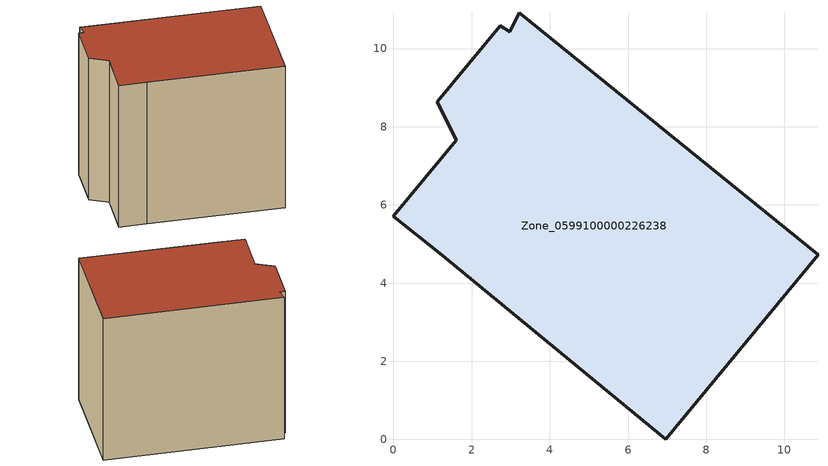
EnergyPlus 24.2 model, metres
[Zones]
Zone_0599100000226238
 floor ground (C_G): 1.12,8.64 2.73,10.59 2.97,10.44 3.22,10.92 10.86,4.73 6.97,0 1.18,4.76 0,5.71 1.61,7.66 z0
 wall outside (C_F): 6.97,0 10.86,4.73 3.22,10.92 2.97,10.44 2.73,10.59 1.12,8.64 1.61,7.66 0,5.71 1.18,4.76 6.97,0 z0:8.88
 roof outside (C_R): 1.12,8.64 1.61,7.66 0,5.71 1.18,4.76 6.97,0 10.86,4.73 3.22,10.92 2.97,10.44 2.73,10.59 z8.88
[BUILDING]
Pand.0599100000226238: North Axis=0; Terrain=City; Loads Convergence Tolerance Value=0.04; Temperature Convergence Tolerance Value=0.4; Solar Distribution=FullExterior; Maximum Number of Warmup Days=25; Minimum Number of Warmup Days=1
[Site:Location]
Rotterdam.The.Hague.AP_ZH_NLD Design_Conditions: Latitude=51.96; Longitude=4.45; Time Zone=1; Elevation=-4.5
[SITE:GROUNDTEMPERATURE:BUILDINGSURFACE]
18, 18, 18, 18, 18, 18, 18, 18, 18, 18, 18, 18
[MATERIAL] Thermal Absorptance=0.9; Solar Absorptance=0.7; Visible Absorptance=0.7
Name | Roughness | Thickness | Conductivity | Density | Specific Heat
G.TC.1946-1964 | MediumSmooth | 0.15 | 1 | 540 | 1210
F.TC.1946-1964 | Rough | 0.3 | 0.857143 | 1920 | 840
R.TC.1946-1964 | MediumRough | 0.2 | 0.235294 | 1500 | 1000
[CONSTRUCTION]
C_G: G.TC.1946-1964
C_F: F.TC.1946-1964
C_R: R.TC.1946-1964
[ZONE]
Zone_0599100000226238: Type=1; Multiplier=1; Ceiling Height=Autocalculate; Volume=Autocalculate; Floor Area=autocalculate; Part of Total Floor Area=Yes
[ZONEINFILTRATION:DESIGNFLOWRATE]
Infil_Zone_0599100000226238: Zone or ZoneList or Space or SpaceList=Zone_0599100000226238; Schedule=AlwaysOn; Design Flow Rate Calculation Method=Flow/Area; Flow Rate per Floor Area=0.003; Constant Term Coefficient=1; Temperature Term Coefficient=0; Velocity Term Coefficient=0; Velocity Squared Term Coefficient=0
[HVACTEMPLATE:ZONE:IDEALLOADSAIRSYSTEM]
Zone_0599100000226238: Maximum Heating Supply Air Temperature=50; Minimum Cooling Supply Air Temperature=13; Maximum Heating Supply Air Humidity Ratio=0.0156; Minimum Cooling Supply Air Humidity Ratio=0.0077; Heating Limit=NoLimit; Cooling Limit=NoLimit; Dehumidification Control Type=ConstantSensibleHeatRatio; Cooling Sensible Heat Ratio=0.7; Dehumidification Setpoint=60; Humidification Control Type=None; Humidification Setpoint=30; Outdoor Air Method=None; Outdoor Air Flow Rate per Person=0.00944; Outdoor Air Flow Rate per Zone Floor Area=0; Outdoor Air Flow Rate per Zone=0; Demand Controlled Ventilation Type=None; Outdoor Air Economizer Type=NoEconomizer; Heat Recovery Type=None; Sensible Heat Recovery Effectiveness=0.7; Latent Heat Recovery Effectiveness=0.65
[ZONECONTROL:THERMOSTAT]
ThermostatControl_Zone_0599100000226238: Zone or ZoneList=Zone_0599100000226238; Control Type Schedule=DualSetpointControlType; Control 1=Thermostat_Zone_0599100000226238; Temperature Difference Between Cutout And Setpoint=0
[THERMOSTATSETPOINT:DUALSETPOINT]
Thermostat_Zone_0599100000226238: Heating Setpoint Temperature Schedule=HeatingSetpoint_Zone_0599100000226238; Cooling Setpoint Temperature Schedule=CoolingSetpoint_Zone_0599100000226238
[SCHEDULE:COMPACT]
HeatingSetpoint_Zone_0599100000226238: Through: 12/31, For: AllDays, Until: 24:00, 21
CoolingSetpoint_Zone_0599100000226238: Through: 12/31, For: AllDays, Until: 24:00, 24
DualSetpointControlType: Through: 12/31, For: AllDays, Until: 24:00, 4
AlwaysOn: Through: 12/31, For: AllDays, Until: 24:00, 1
